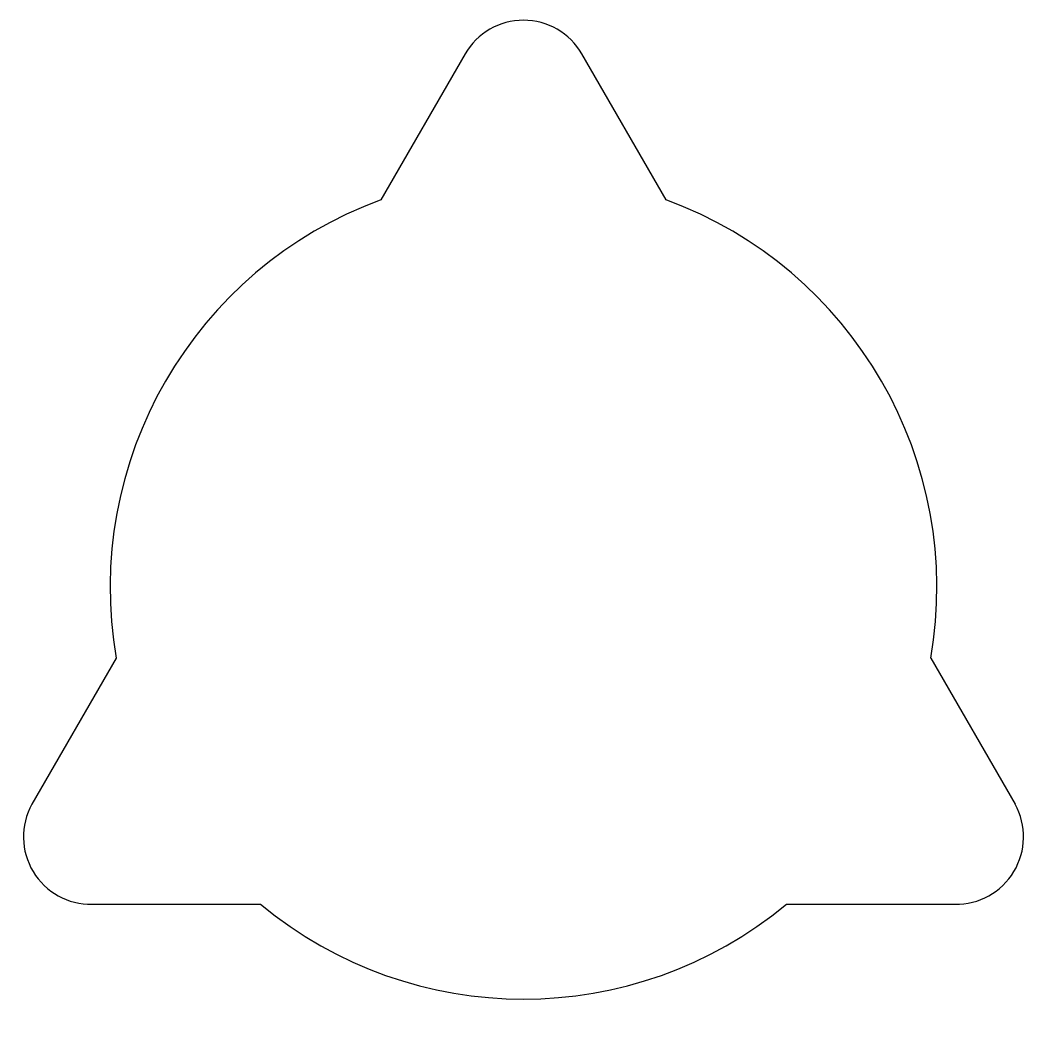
# Model space of a CAD drawing. Extents: x -90 to 90, y -79 to 101.
import ezdxf

# ---------------------------------------------------------------- set-up
doc = ezdxf.new("R2010")
doc.units = 0
doc.layers.get('0').update_dxf_attribs({"linetype": 'continuous'})

# ---------------------------------------------------------------- blocks, each defined once
blk = doc.blocks.new('PAD')
at = {"color": 0}
for p, q in [((-10.39, 95.04), (-25.39, 69.06)), ((25.39, 69.06), (10.39, 95.04)), ((-72.5, -12.54), (-87.5, -38.52)), ((72.5, -12.54), (87.5, -38.52)), ((-76.78, -56.33), (-46.78, -56.33)), ((46.78, -56.33), (76.78, -56.33))]:
    blk.add_line(p, q, dxfattribs=at)
for centre, radius, start, end in [((0, 89.04), 12, 30, 150), ((0, 0), 73.58, 110.1887, -170.1863), ((0, 0), 73.58, -9.8137, 69.8113), ((-77, -44.33), 12, 151.045, -88.955), ((77, -44.33), 12, -91.045, 28.955), ((0, 0), 73.22, -129.7096, -50.2904)]:
    blk.add_arc(centre, radius, start, end, dxfattribs=at)

msp = doc.modelspace()

# ---------------------------------------------------------------- block references
at = {"color": 0}
msp.add_blockref('PAD', (0, 0), dxfattribs=at)

doc.saveas('drawing.dxf')
